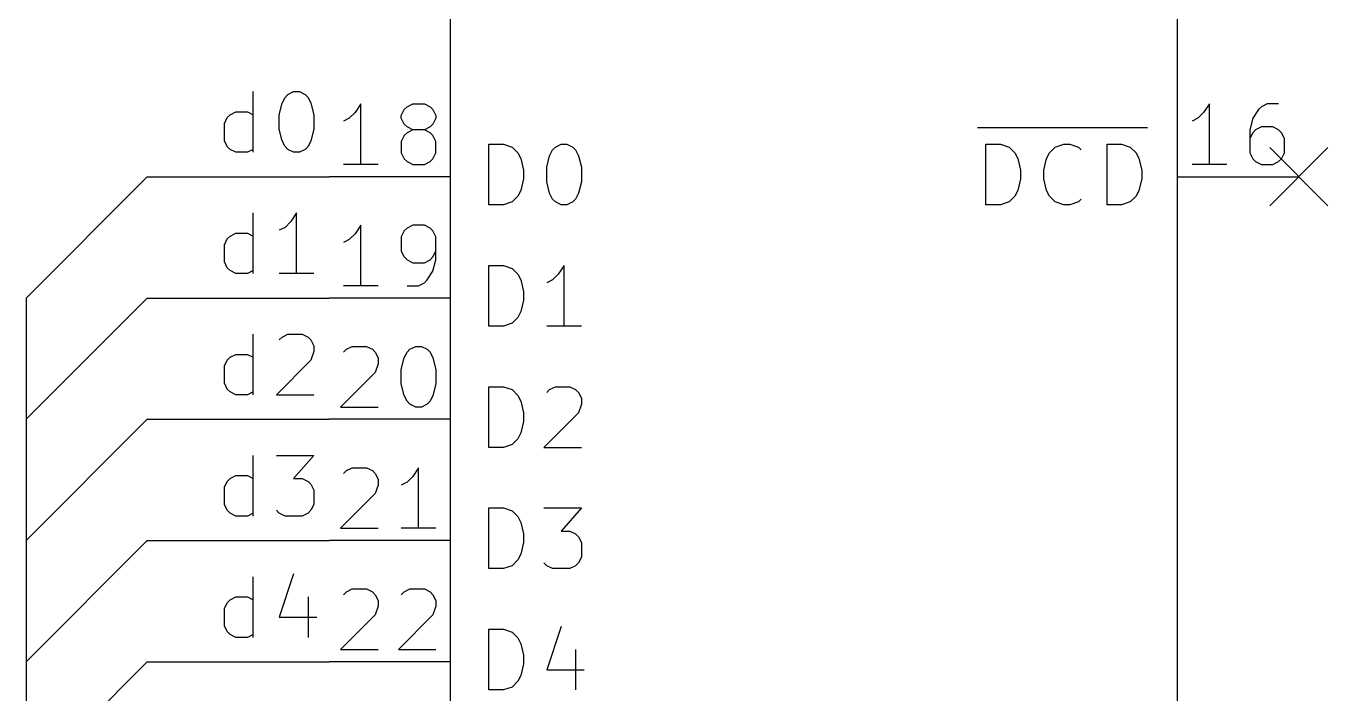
# Model space of a CAD drawing. Header units: millimetres. Extents: x 10 to 287, y -200 to -10.
# Drawn here: x 102.87 to 130.15, y -169.58 to -155.59 of the extents above; entities that cross this region are included whole.
import ezdxf

# ---------------------------------------------------------------- set-up
doc = ezdxf.new("R2010")
doc.units = ezdxf.units.MM
for name, color, linetype in [('BLUE', 174, 'CONTINUOUS'), ('GREENSIXTYFIVE', 129, 'CONTINUOUS'), ('LIGHTGREEN', 92, 'CONTINUOUS'), ('LIGHTRED', 12, 'CONTINUOUS'), ('RED', 14, 'CONTINUOUS'), ('REDSIX', 19, 'CONTINUOUS'), ('WHITE', 250, 'CONTINUOUS')]:
    doc.layers.add(name, color=color, linetype=linetype)

msp = doc.modelspace()

# ---------------------------------------------------------------- linework, layer by layer
at = {"layer": 'BLUE', "linetype": 'CONTINUOUS'}
for p, q in [((128.9304, -158.1404), (130.1496, -159.3596)), ((130.1496, -158.1404), (128.9304, -159.3596)), ((102.87, -161.29), (102.87, -163.83)), ((102.87, -163.83), (102.87, -166.37)), ((102.87, -166.37), (102.87, -168.91)), ((102.87, -168.91), (102.87, -171.45))]:
    msp.add_line(p, q, dxfattribs=at)
at = {"layer": 'GREENSIXTYFIVE', "linetype": 'CONTINUOUS'}
for p, q in [((122.809, -157.715), (126.365, -157.715)), ((122.809, -157.715), (126.365, -157.715)), ((112.5703, -159.3375), (112.5703, -158.0675)), ((112.5703, -158.0675), (112.8727, -158.0675)), ((112.5703, -159.3375), (112.5703, -158.0675)), ((112.5703, -158.0675), (112.8727, -158.0675)), ((112.8727, -158.0675), (113.0541, -158.128)), ((112.8727, -158.0675), (113.0541, -158.128)), ((113.0541, -158.128), (113.1751, -158.249)), ((113.0541, -158.128), (113.1751, -158.249)), ((113.8403, -158.3094), (113.9008, -158.1885)), ((113.8403, -158.3094), (113.9008, -158.1885)), ((113.9008, -158.1885), (113.9613, -158.128)), ((113.9008, -158.1885), (113.9613, -158.128)), ((113.9613, -158.128), (114.0822, -158.0675)), ((113.9613, -158.128), (114.0822, -158.0675)), ((114.0822, -158.0675), (114.2032, -158.0675)), ((114.0822, -158.0675), (114.2032, -158.0675)), ((114.2032, -158.0675), (114.3241, -158.128)), ((114.2032, -158.0675), (114.3241, -158.128)), ((114.3241, -158.128), (114.3846, -158.1885)), ((114.3241, -158.128), (114.3846, -158.1885)), ((114.3846, -158.1885), (114.4451, -158.3094)), ((114.3846, -158.1885), (114.4451, -158.3094)), ((122.9843, -159.3375), (122.9843, -158.0675)), ((122.9843, -158.0675), (123.2867, -158.0675)), ((122.9843, -159.3375), (122.9843, -158.0675)), ((122.9843, -158.0675), (123.2867, -158.0675)), ((123.2867, -158.0675), (123.4681, -158.128)), ((123.2867, -158.0675), (123.4681, -158.128)), ((123.4681, -158.128), (123.5891, -158.249)), ((123.4681, -158.128), (123.5891, -158.249)), ((124.3148, -158.249), (124.4358, -158.128)), ((124.3148, -158.249), (124.4358, -158.128)), ((124.4358, -158.128), (124.6172, -158.0675)), ((124.4358, -158.128), (124.6172, -158.0675)), ((124.6172, -158.0675), (124.7381, -158.0675)), ((124.6172, -158.0675), (124.7381, -158.0675)), ((124.7381, -158.0675), (124.9196, -158.128)), ((124.7381, -158.0675), (124.9196, -158.128)), ((124.9196, -158.128), (124.98, -158.1885)), ((124.9196, -158.128), (124.98, -158.1885)), ((125.5243, -159.3375), (125.5243, -158.0675)), ((125.5243, -158.0675), (125.8267, -158.0675)), ((125.5243, -159.3375), (125.5243, -158.0675)), ((125.5243, -158.0675), (125.8267, -158.0675)), ((125.8267, -158.0675), (126.0081, -158.128)), ((125.8267, -158.0675), (126.0081, -158.128)), ((126.0081, -158.128), (126.1291, -158.249)), ((126.0081, -158.128), (126.1291, -158.249)), ((113.1751, -158.249), (113.2356, -158.3699)), ((113.1751, -158.249), (113.2356, -158.3699)), ((113.2356, -158.3699), (113.296, -158.6118)), ((113.2356, -158.3699), (113.296, -158.6118)), ((113.7799, -158.5513), (113.8403, -158.3094)), ((113.7799, -158.5513), (113.8403, -158.3094)), ((114.4451, -158.3094), (114.5056, -158.5513)), ((114.4451, -158.3094), (114.5056, -158.5513)), ((123.5891, -158.249), (123.6496, -158.3699)), ((123.5891, -158.249), (123.6496, -158.3699)), ((123.6496, -158.3699), (123.71, -158.6118)), ((123.6496, -158.3699), (123.71, -158.6118)), ((124.1939, -158.6118), (124.2543, -158.3699)), ((124.1939, -158.6118), (124.2543, -158.3699)), ((124.2543, -158.3699), (124.3148, -158.249)), ((124.2543, -158.3699), (124.3148, -158.249)), ((126.1291, -158.249), (126.1896, -158.3699)), ((126.1291, -158.249), (126.1896, -158.3699)), ((126.1896, -158.3699), (126.25, -158.6118)), ((126.1896, -158.3699), (126.25, -158.6118)), ((113.296, -158.6118), (113.296, -158.7932)), ((113.296, -158.6118), (113.296, -158.7932)), ((113.7799, -158.8537), (113.7799, -158.5513)), ((113.7799, -158.8537), (113.7799, -158.5513)), ((114.5056, -158.5513), (114.5056, -158.8537)), ((114.5056, -158.5513), (114.5056, -158.8537)), ((123.71, -158.6118), (123.71, -158.7932)), ((123.71, -158.6118), (123.71, -158.7932)), ((124.1939, -158.7932), (124.1939, -158.6118)), ((124.1939, -158.7932), (124.1939, -158.6118)), ((126.25, -158.6118), (126.25, -158.7932)), ((126.25, -158.6118), (126.25, -158.7932)), ((113.2356, -159.0351), (113.1751, -159.1561)), ((113.2356, -159.0351), (113.1751, -159.1561)), ((113.296, -158.7932), (113.2356, -159.0351)), ((113.296, -158.7932), (113.2356, -159.0351)), ((113.8403, -159.0956), (113.7799, -158.8537)), ((113.8403, -159.0956), (113.7799, -158.8537)), ((114.5056, -158.8537), (114.4451, -159.0956)), ((114.5056, -158.8537), (114.4451, -159.0956)), ((123.6496, -159.0351), (123.5891, -159.1561)), ((123.6496, -159.0351), (123.5891, -159.1561)), ((123.71, -158.7932), (123.6496, -159.0351)), ((123.71, -158.7932), (123.6496, -159.0351)), ((124.2543, -159.0351), (124.1939, -158.7932)), ((124.2543, -159.0351), (124.1939, -158.7932)), ((124.3148, -159.1561), (124.2543, -159.0351)), ((124.3148, -159.1561), (124.2543, -159.0351)), ((126.1896, -159.0351), (126.1291, -159.1561)), ((126.1896, -159.0351), (126.1291, -159.1561)), ((126.25, -158.7932), (126.1896, -159.0351)), ((126.25, -158.7932), (126.1896, -159.0351)), ((113.0541, -159.2771), (112.8727, -159.3375)), ((113.0541, -159.2771), (112.8727, -159.3375)), ((113.1751, -159.1561), (113.0541, -159.2771)), ((113.1751, -159.1561), (113.0541, -159.2771)), ((113.9008, -159.2166), (113.8403, -159.0956)), ((113.9008, -159.2166), (113.8403, -159.0956)), ((113.9613, -159.2771), (113.9008, -159.2166)), ((113.9613, -159.2771), (113.9008, -159.2166)), ((114.0822, -159.3375), (113.9613, -159.2771)), ((114.0822, -159.3375), (113.9613, -159.2771)), ((114.3241, -159.2771), (114.2032, -159.3375)), ((114.3241, -159.2771), (114.2032, -159.3375)), ((114.3846, -159.2166), (114.3241, -159.2771)), ((114.3846, -159.2166), (114.3241, -159.2771)), ((114.4451, -159.0956), (114.3846, -159.2166)), ((114.4451, -159.0956), (114.3846, -159.2166)), ((123.4681, -159.2771), (123.2867, -159.3375)), ((123.4681, -159.2771), (123.2867, -159.3375)), ((123.5891, -159.1561), (123.4681, -159.2771)), ((123.5891, -159.1561), (123.4681, -159.2771)), ((124.4358, -159.2771), (124.3148, -159.1561)), ((124.4358, -159.2771), (124.3148, -159.1561)), ((124.6172, -159.3375), (124.4358, -159.2771)), ((124.6172, -159.3375), (124.4358, -159.2771)), ((124.9196, -159.2771), (124.7381, -159.3375)), ((124.9196, -159.2771), (124.7381, -159.3375)), ((124.98, -159.2166), (124.9196, -159.2771)), ((124.98, -159.2166), (124.9196, -159.2771)), ((126.0081, -159.2771), (125.8267, -159.3375)), ((126.0081, -159.2771), (125.8267, -159.3375)), ((126.1291, -159.1561), (126.0081, -159.2771)), ((126.1291, -159.1561), (126.0081, -159.2771)), ((112.8727, -159.3375), (112.5703, -159.3375)), ((112.8727, -159.3375), (112.5703, -159.3375)), ((114.2032, -159.3375), (114.0822, -159.3375)), ((114.2032, -159.3375), (114.0822, -159.3375)), ((123.2867, -159.3375), (122.9843, -159.3375)), ((123.2867, -159.3375), (122.9843, -159.3375)), ((124.7381, -159.3375), (124.6172, -159.3375)), ((124.7381, -159.3375), (124.6172, -159.3375)), ((125.8267, -159.3375), (125.5243, -159.3375)), ((125.8267, -159.3375), (125.5243, -159.3375)), ((112.5703, -161.8775), (112.5703, -160.6075)), ((112.5703, -160.6075), (112.8727, -160.6075)), ((112.5703, -161.8775), (112.5703, -160.6075)), ((112.5703, -160.6075), (112.8727, -160.6075)), ((112.8727, -160.6075), (113.0541, -160.668)), ((112.8727, -160.6075), (113.0541, -160.668)), ((113.0541, -160.668), (113.1751, -160.789)), ((113.0541, -160.668), (113.1751, -160.789)), ((114.1427, -160.6075), (114.0218, -160.789)), ((114.1427, -160.6075), (114.0218, -160.789)), ((114.1427, -161.8775), (114.1427, -160.6075)), ((114.1427, -161.8775), (114.1427, -160.6075)), ((113.1751, -160.789), (113.2356, -160.9099)), ((113.1751, -160.789), (113.2356, -160.9099)), ((113.2356, -160.9099), (113.296, -161.1518)), ((113.2356, -160.9099), (113.296, -161.1518)), ((113.9008, -160.9099), (113.7799, -160.9704)), ((113.9008, -160.9099), (113.7799, -160.9704)), ((114.0218, -160.789), (113.9008, -160.9099)), ((114.0218, -160.789), (113.9008, -160.9099)), ((113.296, -161.1518), (113.296, -161.3332)), ((113.296, -161.1518), (113.296, -161.3332)), ((113.296, -161.3332), (113.2356, -161.5751)), ((113.296, -161.3332), (113.2356, -161.5751)), ((113.1751, -161.6961), (113.0541, -161.8171)), ((113.1751, -161.6961), (113.0541, -161.8171)), ((113.2356, -161.5751), (113.1751, -161.6961)), ((113.2356, -161.5751), (113.1751, -161.6961)), ((112.8727, -161.8775), (112.5703, -161.8775)), ((112.8727, -161.8775), (112.5703, -161.8775)), ((113.0541, -161.8171), (112.8727, -161.8775)), ((113.0541, -161.8171), (112.8727, -161.8775)), ((114.5056, -161.8775), (113.7799, -161.8775)), ((114.5056, -161.8775), (113.7799, -161.8775)), ((112.5703, -164.4175), (112.5703, -163.1475)), ((112.5703, -163.1475), (112.8727, -163.1475)), ((112.5703, -164.4175), (112.5703, -163.1475)), ((112.5703, -163.1475), (112.8727, -163.1475)), ((112.8727, -163.1475), (113.0541, -163.208)), ((112.8727, -163.1475), (113.0541, -163.208)), ((113.0541, -163.208), (113.1751, -163.329)), ((113.0541, -163.208), (113.1751, -163.329)), ((113.1751, -163.329), (113.2356, -163.4499)), ((113.1751, -163.329), (113.2356, -163.4499)), ((113.7799, -163.2685), (113.8403, -163.208)), ((113.7799, -163.2685), (113.8403, -163.208)), ((113.8403, -163.208), (113.9613, -163.1475)), ((113.8403, -163.208), (113.9613, -163.1475)), ((113.9613, -163.1475), (114.2637, -163.1475)), ((113.9613, -163.1475), (114.2637, -163.1475)), ((114.2637, -163.1475), (114.3846, -163.208)), ((114.2637, -163.1475), (114.3846, -163.208)), ((114.3846, -163.208), (114.4451, -163.2685)), ((114.3846, -163.208), (114.4451, -163.2685)), ((114.4451, -163.2685), (114.5056, -163.3894)), ((114.4451, -163.2685), (114.5056, -163.3894)), ((114.5056, -163.3894), (114.5056, -163.5104)), ((114.5056, -163.3894), (114.5056, -163.5104)), ((113.2356, -163.4499), (113.296, -163.6918)), ((113.2356, -163.4499), (113.296, -163.6918)), ((114.5056, -163.5104), (114.4451, -163.6918)), ((114.5056, -163.5104), (114.4451, -163.6918)), ((113.296, -163.8732), (113.2356, -164.1151)), ((113.296, -163.8732), (113.2356, -164.1151)), ((113.296, -163.6918), (113.296, -163.8732)), ((113.296, -163.6918), (113.296, -163.8732)), ((114.4451, -163.6918), (113.7194, -164.4175)), ((114.4451, -163.6918), (113.7194, -164.4175)), ((113.2356, -164.1151), (113.1751, -164.2361)), ((113.2356, -164.1151), (113.1751, -164.2361)), ((112.8727, -164.4175), (112.5703, -164.4175)), ((112.8727, -164.4175), (112.5703, -164.4175)), ((113.0541, -164.3571), (112.8727, -164.4175)), ((113.0541, -164.3571), (112.8727, -164.4175)), ((113.1751, -164.2361), (113.0541, -164.3571)), ((113.1751, -164.2361), (113.0541, -164.3571)), ((113.7194, -164.4175), (114.5056, -164.4175)), ((113.7194, -164.4175), (114.5056, -164.4175)), ((112.5703, -166.9575), (112.5703, -165.6875)), ((112.5703, -165.6875), (112.8727, -165.6875)), ((112.5703, -166.9575), (112.5703, -165.6875)), ((112.5703, -165.6875), (112.8727, -165.6875)), ((112.8727, -165.6875), (113.0541, -165.748)), ((112.8727, -165.6875), (113.0541, -165.748)), ((113.0541, -165.748), (113.1751, -165.869)), ((113.0541, -165.748), (113.1751, -165.869)), ((113.7194, -165.6875), (114.5056, -165.6875)), ((113.7194, -165.6875), (114.5056, -165.6875)), ((114.5056, -165.6875), (114.0822, -166.1713)), ((114.5056, -165.6875), (114.0822, -166.1713)), ((113.1751, -165.869), (113.2356, -165.9899)), ((113.1751, -165.869), (113.2356, -165.9899)), ((113.2356, -165.9899), (113.296, -166.2318)), ((113.2356, -165.9899), (113.296, -166.2318)), ((113.296, -166.2318), (113.296, -166.4132)), ((113.296, -166.2318), (113.296, -166.4132)), ((114.0822, -166.1713), (114.2637, -166.1713)), ((114.0822, -166.1713), (114.2637, -166.1713)), ((114.2637, -166.1713), (114.3846, -166.2318)), ((114.2637, -166.1713), (114.3846, -166.2318)), ((114.3846, -166.2318), (114.4451, -166.2923)), ((114.3846, -166.2318), (114.4451, -166.2923)), ((114.4451, -166.2923), (114.5056, -166.4132)), ((114.4451, -166.2923), (114.5056, -166.4132)), ((113.2356, -166.6551), (113.1751, -166.7761)), ((113.2356, -166.6551), (113.1751, -166.7761)), ((113.296, -166.4132), (113.2356, -166.6551)), ((113.296, -166.4132), (113.2356, -166.6551)), ((114.5056, -166.4132), (114.5056, -166.7156)), ((114.5056, -166.4132), (114.5056, -166.7156)), ((113.0541, -166.8971), (112.8727, -166.9575)), ((113.0541, -166.8971), (112.8727, -166.9575)), ((113.1751, -166.7761), (113.0541, -166.8971)), ((113.1751, -166.7761), (113.0541, -166.8971)), ((113.7799, -166.8971), (113.7194, -166.8366)), ((113.7799, -166.8971), (113.7194, -166.8366)), ((113.9008, -166.9575), (113.7799, -166.8971)), ((113.9008, -166.9575), (113.7799, -166.8971)), ((114.3846, -166.8971), (114.2637, -166.9575)), ((114.3846, -166.8971), (114.2637, -166.9575)), ((114.4451, -166.8366), (114.3846, -166.8971)), ((114.4451, -166.8366), (114.3846, -166.8971)), ((114.5056, -166.7156), (114.4451, -166.8366)), ((114.5056, -166.7156), (114.4451, -166.8366)), ((112.8727, -166.9575), (112.5703, -166.9575)), ((112.8727, -166.9575), (112.5703, -166.9575)), ((114.2637, -166.9575), (113.9008, -166.9575)), ((114.2637, -166.9575), (113.9008, -166.9575)), ((112.5703, -169.4975), (112.5703, -168.2275)), ((112.5703, -168.2275), (112.8727, -168.2275)), ((112.5703, -169.4975), (112.5703, -168.2275)), ((112.5703, -168.2275), (112.8727, -168.2275)), ((112.8727, -168.2275), (113.0541, -168.288)), ((112.8727, -168.2275), (113.0541, -168.288)), ((113.0541, -168.288), (113.1751, -168.409)), ((113.0541, -168.288), (113.1751, -168.409)), ((114.0822, -168.1671), (113.7799, -169.0742)), ((114.0822, -168.1671), (113.7799, -169.0742)), ((113.1751, -168.409), (113.2356, -168.5299)), ((113.1751, -168.409), (113.2356, -168.5299)), ((113.2356, -168.5299), (113.296, -168.7718)), ((113.2356, -168.5299), (113.296, -168.7718)), ((113.296, -168.7718), (113.296, -168.9532)), ((113.296, -168.7718), (113.296, -168.9532)), ((114.3846, -168.6509), (114.3846, -169.4975)), ((114.3846, -168.6509), (114.3846, -169.4975)), ((113.296, -168.9532), (113.2356, -169.1951)), ((113.296, -168.9532), (113.2356, -169.1951)), ((113.7799, -169.0742), (114.566, -169.0742)), ((113.7799, -169.0742), (114.566, -169.0742)), ((113.1751, -169.3161), (113.0541, -169.4371)), ((113.1751, -169.3161), (113.0541, -169.4371)), ((113.2356, -169.1951), (113.1751, -169.3161)), ((113.2356, -169.1951), (113.1751, -169.3161)), ((112.8727, -169.4975), (112.5703, -169.4975)), ((112.8727, -169.4975), (112.5703, -169.4975)), ((113.0541, -169.4371), (112.8727, -169.4975)), ((113.0541, -169.4371), (112.8727, -169.4975))]:
    msp.add_line(p, q, dxfattribs=at)
at = {"layer": 'LIGHTGREEN', "linetype": 'CONTINUOUS'}
for p, q in [((105.41, -158.75), (102.87, -161.29)), ((105.41, -158.75), (109.22, -158.75)), ((105.41, -161.29), (102.87, -163.83)), ((105.41, -161.29), (109.22, -161.29)), ((105.41, -163.83), (102.87, -166.37)), ((105.41, -163.83), (109.22, -163.83)), ((105.41, -166.37), (102.87, -168.91)), ((105.41, -166.37), (109.22, -166.37)), ((105.41, -168.91), (102.87, -171.45)), ((105.41, -168.91), (109.22, -168.91))]:
    msp.add_line(p, q, dxfattribs=at)
at = {"layer": 'LIGHTRED', "linetype": 'CONTINUOUS'}
for p, q in [((109.8852, -157.2229), (109.7643, -157.4044)), ((109.8852, -157.2229), (109.7643, -157.4044)), ((109.8852, -158.4929), (109.8852, -157.2229)), ((109.8852, -158.4929), (109.8852, -157.2229)), ((110.7319, -157.4648), (110.7923, -157.3439)), ((110.7319, -157.4648), (110.7923, -157.3439)), ((110.7923, -157.3439), (110.8528, -157.2834)), ((110.7923, -157.3439), (110.8528, -157.2834)), ((110.8528, -157.2834), (110.9738, -157.2229)), ((110.8528, -157.2834), (110.9738, -157.2229)), ((110.9738, -157.2229), (111.2157, -157.2229)), ((110.9738, -157.2229), (111.2157, -157.2229)), ((111.2157, -157.2229), (111.3366, -157.2834)), ((111.2157, -157.2229), (111.3366, -157.2834)), ((111.3366, -157.2834), (111.3971, -157.3439)), ((111.3366, -157.2834), (111.3971, -157.3439)), ((111.3971, -157.3439), (111.4576, -157.4648)), ((111.3971, -157.3439), (111.4576, -157.4648)), ((127.6652, -157.2229), (127.5443, -157.4044)), ((127.6652, -157.2229), (127.5443, -157.4044)), ((127.6652, -158.4929), (127.6652, -157.2229)), ((127.6652, -158.4929), (127.6652, -157.2229)), ((128.6933, -157.3439), (128.5723, -157.5253)), ((128.6933, -157.3439), (128.5723, -157.5253)), ((128.7538, -157.2834), (128.6933, -157.3439)), ((128.7538, -157.2834), (128.6933, -157.3439)), ((128.8747, -157.2229), (128.7538, -157.2834)), ((128.8747, -157.2229), (128.7538, -157.2834)), ((129.1166, -157.2229), (128.8747, -157.2229)), ((129.1166, -157.2229), (128.8747, -157.2229)), ((109.6433, -157.5253), (109.5224, -157.5858)), ((109.6433, -157.5253), (109.5224, -157.5858)), ((109.7643, -157.4044), (109.6433, -157.5253)), ((109.7643, -157.4044), (109.6433, -157.5253)), ((110.7319, -157.5253), (110.7319, -157.4648)), ((110.7319, -157.5253), (110.7319, -157.4648)), ((110.7923, -157.6463), (110.7319, -157.5253)), ((110.7923, -157.6463), (110.7319, -157.5253)), ((110.8528, -157.7067), (110.7923, -157.6463)), ((110.8528, -157.7067), (110.7923, -157.6463)), ((111.3971, -157.6463), (111.3366, -157.7067)), ((111.3971, -157.6463), (111.3366, -157.7067)), ((111.4576, -157.5253), (111.3971, -157.6463)), ((111.4576, -157.5253), (111.3971, -157.6463)), ((111.4576, -157.4648), (111.4576, -157.5253)), ((111.4576, -157.4648), (111.4576, -157.5253)), ((127.4233, -157.5253), (127.3024, -157.5858)), ((127.4233, -157.5253), (127.3024, -157.5858)), ((127.5443, -157.4044), (127.4233, -157.5253)), ((127.5443, -157.4044), (127.4233, -157.5253)), ((128.5723, -157.5253), (128.5119, -157.7672)), ((128.5723, -157.5253), (128.5119, -157.7672)), ((110.7923, -157.8882), (110.7319, -158.0091)), ((110.7923, -157.8882), (110.7319, -158.0091)), ((110.8528, -157.8277), (110.7923, -157.8882)), ((110.8528, -157.8277), (110.7923, -157.8882)), ((110.9738, -157.7672), (110.8528, -157.7067)), ((110.9738, -157.7672), (110.8528, -157.7067)), ((110.9738, -157.7672), (110.8528, -157.8277)), ((110.9738, -157.7672), (110.8528, -157.8277)), ((111.2157, -157.7672), (110.9738, -157.7672)), ((111.2157, -157.7672), (110.9738, -157.7672)), ((111.3366, -157.7067), (111.2157, -157.7672)), ((111.3366, -157.7067), (111.2157, -157.7672)), ((111.3366, -157.8277), (111.2157, -157.7672)), ((111.3366, -157.8277), (111.2157, -157.7672)), ((111.3971, -157.8882), (111.3366, -157.8277)), ((111.3971, -157.8882), (111.3366, -157.8277)), ((111.4576, -158.0091), (111.3971, -157.8882)), ((111.4576, -158.0091), (111.3971, -157.8882)), ((128.5119, -157.7672), (128.5119, -158.251)), ((128.5119, -157.7672), (128.5119, -158.251)), ((128.5723, -157.8277), (128.5119, -157.9486)), ((128.5723, -157.8277), (128.5119, -157.9486)), ((128.6328, -157.7672), (128.5723, -157.8277)), ((128.6328, -157.7672), (128.5723, -157.8277)), ((128.7538, -157.7067), (128.6328, -157.7672)), ((128.7538, -157.7067), (128.6328, -157.7672)), ((128.9957, -157.7067), (128.7538, -157.7067)), ((128.9957, -157.7067), (128.7538, -157.7067)), ((129.1166, -157.7672), (128.9957, -157.7067)), ((129.1166, -157.7672), (128.9957, -157.7067)), ((129.1771, -157.8277), (129.1166, -157.7672)), ((129.1771, -157.8277), (129.1166, -157.7672)), ((129.2376, -157.9486), (129.1771, -157.8277)), ((129.2376, -157.9486), (129.1771, -157.8277)), ((129.2376, -158.251), (129.2376, -157.9486)), ((129.2376, -158.251), (129.2376, -157.9486)), ((110.7319, -158.0091), (110.7319, -158.251)), ((110.7319, -158.0091), (110.7319, -158.251)), ((111.4576, -158.251), (111.4576, -158.0091)), ((111.4576, -158.251), (111.4576, -158.0091)), ((110.2481, -158.4929), (109.5224, -158.4929)), ((110.2481, -158.4929), (109.5224, -158.4929)), ((110.7319, -158.251), (110.7923, -158.372)), ((110.7319, -158.251), (110.7923, -158.372)), ((110.7923, -158.372), (110.8528, -158.4325)), ((110.7923, -158.372), (110.8528, -158.4325)), ((110.8528, -158.4325), (110.9738, -158.4929)), ((110.8528, -158.4325), (110.9738, -158.4929)), ((110.9738, -158.4929), (111.2157, -158.4929)), ((110.9738, -158.4929), (111.2157, -158.4929)), ((111.2157, -158.4929), (111.3366, -158.4325)), ((111.2157, -158.4929), (111.3366, -158.4325)), ((111.3366, -158.4325), (111.3971, -158.372)), ((111.3366, -158.4325), (111.3971, -158.372)), ((111.3971, -158.372), (111.4576, -158.251)), ((111.3971, -158.372), (111.4576, -158.251)), ((128.0281, -158.4929), (127.3024, -158.4929)), ((128.0281, -158.4929), (127.3024, -158.4929)), ((128.5119, -158.251), (128.5723, -158.372)), ((128.5119, -158.251), (128.5723, -158.372)), ((128.5723, -158.372), (128.6328, -158.4325)), ((128.5723, -158.372), (128.6328, -158.4325)), ((128.6328, -158.4325), (128.7538, -158.4929)), ((128.6328, -158.4325), (128.7538, -158.4929)), ((128.7538, -158.4929), (128.9957, -158.4929)), ((128.7538, -158.4929), (128.9957, -158.4929)), ((128.9957, -158.4929), (129.1166, -158.4325)), ((128.9957, -158.4929), (129.1166, -158.4325)), ((129.1166, -158.4325), (129.1771, -158.372)), ((129.1166, -158.4325), (129.1771, -158.372)), ((129.1771, -158.372), (129.2376, -158.251)), ((129.1771, -158.372), (129.2376, -158.251)), ((109.8852, -159.7629), (109.7643, -159.9444)), ((109.8852, -159.7629), (109.7643, -159.9444)), ((109.8852, -161.0329), (109.8852, -159.7629)), ((109.8852, -161.0329), (109.8852, -159.7629)), ((110.8528, -159.8234), (110.7923, -159.8839)), ((110.8528, -159.8234), (110.7923, -159.8839)), ((110.9738, -159.7629), (110.8528, -159.8234)), ((110.9738, -159.7629), (110.8528, -159.8234)), ((111.2157, -159.7629), (110.9738, -159.7629)), ((111.2157, -159.7629), (110.9738, -159.7629)), ((111.3366, -159.8234), (111.2157, -159.7629)), ((111.3366, -159.8234), (111.2157, -159.7629)), ((111.3971, -159.8839), (111.3366, -159.8234)), ((111.3971, -159.8839), (111.3366, -159.8234)), ((109.6433, -160.0653), (109.5224, -160.1258)), ((109.6433, -160.0653), (109.5224, -160.1258)), ((109.7643, -159.9444), (109.6433, -160.0653)), ((109.7643, -159.9444), (109.6433, -160.0653)), ((110.7923, -159.8839), (110.7319, -160.0048)), ((110.7923, -159.8839), (110.7319, -160.0048)), ((110.7319, -160.0048), (110.7319, -160.3072)), ((110.7319, -160.0048), (110.7319, -160.3072)), ((111.4576, -160.0048), (111.3971, -159.8839)), ((111.4576, -160.0048), (111.3971, -159.8839)), ((111.4576, -160.4886), (111.4576, -160.0048)), ((111.4576, -160.4886), (111.4576, -160.0048)), ((110.7319, -160.3072), (110.7923, -160.4282)), ((110.7319, -160.3072), (110.7923, -160.4282)), ((111.3971, -160.4282), (111.4576, -160.3072)), ((111.3971, -160.4282), (111.4576, -160.3072)), ((110.7923, -160.4282), (110.8528, -160.4886)), ((110.7923, -160.4282), (110.8528, -160.4886)), ((110.8528, -160.4886), (110.9738, -160.5491)), ((110.8528, -160.4886), (110.9738, -160.5491)), ((110.9738, -160.5491), (111.2157, -160.5491)), ((110.9738, -160.5491), (111.2157, -160.5491)), ((111.2157, -160.5491), (111.3366, -160.4886)), ((111.2157, -160.5491), (111.3366, -160.4886)), ((111.3366, -160.4886), (111.3971, -160.4282)), ((111.3366, -160.4886), (111.3971, -160.4282)), ((111.3971, -160.7305), (111.4576, -160.4886)), ((111.3971, -160.7305), (111.4576, -160.4886)), ((111.2157, -160.9725), (111.2761, -160.912)), ((111.2157, -160.9725), (111.2761, -160.912)), ((111.2761, -160.912), (111.3971, -160.7305)), ((111.2761, -160.912), (111.3971, -160.7305)), ((110.2481, -161.0329), (109.5224, -161.0329)), ((110.2481, -161.0329), (109.5224, -161.0329)), ((110.8528, -161.0329), (111.0947, -161.0329)), ((110.8528, -161.0329), (111.0947, -161.0329)), ((111.0947, -161.0329), (111.2157, -160.9725)), ((111.0947, -161.0329), (111.2157, -160.9725)), ((109.5828, -162.3634), (109.7038, -162.3029)), ((109.5828, -162.3634), (109.7038, -162.3029)), ((109.7038, -162.3029), (110.0062, -162.3029)), ((109.7038, -162.3029), (110.0062, -162.3029)), ((110.0062, -162.3029), (110.1271, -162.3634)), ((110.0062, -162.3029), (110.1271, -162.3634)), ((110.9133, -162.3634), (111.0342, -162.3029)), ((110.9133, -162.3634), (111.0342, -162.3029)), ((111.0342, -162.3029), (111.1552, -162.3029)), ((111.0342, -162.3029), (111.1552, -162.3029)), ((111.1552, -162.3029), (111.2761, -162.3634)), ((111.1552, -162.3029), (111.2761, -162.3634)), ((109.5224, -162.4239), (109.5828, -162.3634)), ((109.5224, -162.4239), (109.5828, -162.3634)), ((110.1271, -162.3634), (110.1876, -162.4239)), ((110.1271, -162.3634), (110.1876, -162.4239)), ((110.1876, -162.4239), (110.2481, -162.5448)), ((110.1876, -162.4239), (110.2481, -162.5448)), ((110.2481, -162.5448), (110.2481, -162.6658)), ((110.2481, -162.5448), (110.2481, -162.6658)), ((110.7319, -162.7867), (110.7923, -162.5448)), ((110.7319, -162.7867), (110.7923, -162.5448)), ((110.7923, -162.5448), (110.8528, -162.4239)), ((110.7923, -162.5448), (110.8528, -162.4239)), ((110.8528, -162.4239), (110.9133, -162.3634)), ((110.8528, -162.4239), (110.9133, -162.3634)), ((111.2761, -162.3634), (111.3366, -162.4239)), ((111.2761, -162.3634), (111.3366, -162.4239)), ((111.3366, -162.4239), (111.3971, -162.5448)), ((111.3366, -162.4239), (111.3971, -162.5448)), ((111.3971, -162.5448), (111.4576, -162.7867)), ((111.3971, -162.5448), (111.4576, -162.7867)), ((110.1876, -162.8472), (109.4619, -163.5729)), ((110.1876, -162.8472), (109.4619, -163.5729)), ((110.2481, -162.6658), (110.1876, -162.8472)), ((110.2481, -162.6658), (110.1876, -162.8472)), ((110.7319, -163.0891), (110.7319, -162.7867)), ((110.7319, -163.0891), (110.7319, -162.7867)), ((111.4576, -162.7867), (111.4576, -163.0891)), ((111.4576, -162.7867), (111.4576, -163.0891)), ((110.7923, -163.331), (110.7319, -163.0891)), ((110.7923, -163.331), (110.7319, -163.0891)), ((111.4576, -163.0891), (111.3971, -163.331)), ((111.4576, -163.0891), (111.3971, -163.331)), ((110.8528, -163.452), (110.7923, -163.331)), ((110.8528, -163.452), (110.7923, -163.331)), ((111.3971, -163.331), (111.3366, -163.452)), ((111.3971, -163.331), (111.3366, -163.452)), ((109.4619, -163.5729), (110.2481, -163.5729)), ((109.4619, -163.5729), (110.2481, -163.5729)), ((110.9133, -163.5125), (110.8528, -163.452)), ((110.9133, -163.5125), (110.8528, -163.452)), ((111.0342, -163.5729), (110.9133, -163.5125)), ((111.0342, -163.5729), (110.9133, -163.5125)), ((111.1552, -163.5729), (111.0342, -163.5729)), ((111.1552, -163.5729), (111.0342, -163.5729)), ((111.2761, -163.5125), (111.1552, -163.5729)), ((111.2761, -163.5125), (111.1552, -163.5729)), ((111.3366, -163.452), (111.2761, -163.5125)), ((111.3366, -163.452), (111.2761, -163.5125)), ((109.5224, -164.9639), (109.5828, -164.9034)), ((109.5224, -164.9639), (109.5828, -164.9034)), ((109.5828, -164.9034), (109.7038, -164.8429)), ((109.5828, -164.9034), (109.7038, -164.8429)), ((109.7038, -164.8429), (110.0062, -164.8429)), ((109.7038, -164.8429), (110.0062, -164.8429)), ((110.0062, -164.8429), (110.1271, -164.9034)), ((110.0062, -164.8429), (110.1271, -164.9034)), ((110.1271, -164.9034), (110.1876, -164.9639)), ((110.1271, -164.9034), (110.1876, -164.9639)), ((110.1876, -164.9639), (110.2481, -165.0848)), ((110.1876, -164.9639), (110.2481, -165.0848)), ((110.9738, -165.0244), (110.8528, -165.1453)), ((110.9738, -165.0244), (110.8528, -165.1453)), ((111.0947, -164.8429), (110.9738, -165.0244)), ((111.0947, -164.8429), (110.9738, -165.0244)), ((111.0947, -166.1129), (111.0947, -164.8429)), ((111.0947, -166.1129), (111.0947, -164.8429)), ((110.2481, -165.2058), (110.1876, -165.3872)), ((110.2481, -165.2058), (110.1876, -165.3872)), ((110.2481, -165.0848), (110.2481, -165.2058)), ((110.2481, -165.0848), (110.2481, -165.2058)), ((110.8528, -165.1453), (110.7319, -165.2058)), ((110.8528, -165.1453), (110.7319, -165.2058)), ((110.1876, -165.3872), (109.4619, -166.1129)), ((110.1876, -165.3872), (109.4619, -166.1129)), ((109.4619, -166.1129), (110.2481, -166.1129)), ((109.4619, -166.1129), (110.2481, -166.1129)), ((111.4576, -166.1129), (110.7319, -166.1129)), ((111.4576, -166.1129), (110.7319, -166.1129)), ((109.5224, -167.5039), (109.5828, -167.4434)), ((109.5224, -167.5039), (109.5828, -167.4434)), ((109.5828, -167.4434), (109.7038, -167.3829)), ((109.5828, -167.4434), (109.7038, -167.3829)), ((109.7038, -167.3829), (110.0062, -167.3829)), ((109.7038, -167.3829), (110.0062, -167.3829)), ((110.0062, -167.3829), (110.1271, -167.4434)), ((110.0062, -167.3829), (110.1271, -167.4434)), ((110.1271, -167.4434), (110.1876, -167.5039)), ((110.1271, -167.4434), (110.1876, -167.5039)), ((110.7319, -167.5039), (110.7923, -167.4434)), ((110.7319, -167.5039), (110.7923, -167.4434)), ((110.7923, -167.4434), (110.9133, -167.3829)), ((110.7923, -167.4434), (110.9133, -167.3829)), ((110.9133, -167.3829), (111.2157, -167.3829)), ((110.9133, -167.3829), (111.2157, -167.3829)), ((111.2157, -167.3829), (111.3366, -167.4434)), ((111.2157, -167.3829), (111.3366, -167.4434)), ((111.3366, -167.4434), (111.3971, -167.5039)), ((111.3366, -167.4434), (111.3971, -167.5039)), ((110.1876, -167.5039), (110.2481, -167.6248)), ((110.1876, -167.5039), (110.2481, -167.6248)), ((110.2481, -167.7458), (110.1876, -167.9272)), ((110.2481, -167.7458), (110.1876, -167.9272)), ((110.2481, -167.6248), (110.2481, -167.7458)), ((110.2481, -167.6248), (110.2481, -167.7458)), ((111.3971, -167.5039), (111.4576, -167.6248)), ((111.3971, -167.5039), (111.4576, -167.6248)), ((111.4576, -167.7458), (111.3971, -167.9272)), ((111.4576, -167.7458), (111.3971, -167.9272)), ((111.4576, -167.6248), (111.4576, -167.7458)), ((111.4576, -167.6248), (111.4576, -167.7458)), ((110.1876, -167.9272), (109.4619, -168.6529)), ((110.1876, -167.9272), (109.4619, -168.6529)), ((111.3971, -167.9272), (110.6714, -168.6529)), ((111.3971, -167.9272), (110.6714, -168.6529)), ((109.4619, -168.6529), (110.2481, -168.6529)), ((109.4619, -168.6529), (110.2481, -168.6529)), ((110.6714, -168.6529), (111.4576, -168.6529)), ((110.6714, -168.6529), (111.4576, -168.6529))]:
    msp.add_line(p, q, dxfattribs=at)
at = {"layer": 'RED', "linetype": 'CONTINUOUS'}
for p, q in [((111.76, -118.11), (111.76, -184.15)), ((127, -184.15), (127, -118.11)), ((111.76, -158.75), (109.22, -158.75)), ((111.76, -158.75), (109.22, -158.75)), ((127, -158.75), (129.54, -158.75)), ((127, -158.75), (129.54, -158.75)), ((111.76, -161.29), (109.22, -161.29)), ((111.76, -161.29), (109.22, -161.29)), ((111.76, -163.83), (109.22, -163.83)), ((111.76, -163.83), (109.22, -163.83)), ((111.76, -166.37), (109.22, -166.37)), ((111.76, -166.37), (109.22, -166.37)), ((111.76, -168.91), (109.22, -168.91)), ((111.76, -168.91), (109.22, -168.91))]:
    msp.add_line(p, q, dxfattribs=at)
at = {"layer": 'REDSIX', "linetype": 'CONTINUOUS'}
for p, q in [((107.631, -158.2369), (107.631, -156.9669)), ((108.2357, -157.2088), (108.2962, -157.0879)), ((108.2962, -157.0879), (108.3567, -157.0274)), ((108.3567, -157.0274), (108.4776, -156.9669)), ((108.4776, -156.9669), (108.5986, -156.9669)), ((108.5986, -156.9669), (108.7195, -157.0274)), ((108.7195, -157.0274), (108.78, -157.0879)), ((108.78, -157.0879), (108.8405, -157.2088)), ((107.1472, -157.4507), (107.2682, -157.3903)), ((107.2682, -157.3903), (107.5101, -157.3903)), ((107.5101, -157.3903), (107.631, -157.4507)), ((108.1753, -157.4507), (108.2357, -157.2088)), ((108.8405, -157.2088), (108.901, -157.4507)), ((107.0263, -157.6322), (107.0867, -157.5112)), ((107.0263, -157.995), (107.0263, -157.6322)), ((107.0867, -157.5112), (107.1472, -157.4507)), ((108.1753, -157.7531), (108.1753, -157.4507)), ((108.901, -157.4507), (108.901, -157.7531)), ((108.2357, -157.995), (108.1753, -157.7531)), ((108.901, -157.7531), (108.8405, -157.995)), ((107.0867, -158.116), (107.0263, -157.995)), ((107.1472, -158.1765), (107.0867, -158.116)), ((107.2682, -158.2369), (107.1472, -158.1765)), ((107.631, -158.1765), (107.5101, -158.2369)), ((108.2962, -158.116), (108.2357, -157.995)), ((108.3567, -158.1765), (108.2962, -158.116)), ((108.4776, -158.2369), (108.3567, -158.1765)), ((108.7195, -158.1765), (108.5986, -158.2369)), ((108.78, -158.116), (108.7195, -158.1765)), ((108.8405, -157.995), (108.78, -158.116)), ((107.5101, -158.2369), (107.2682, -158.2369)), ((108.5986, -158.2369), (108.4776, -158.2369)), ((107.631, -160.7769), (107.631, -159.5069)), ((108.5381, -159.5069), (108.4172, -159.6884)), ((108.5381, -160.7769), (108.5381, -159.5069)), ((108.2962, -159.8093), (108.1753, -159.8698)), ((108.4172, -159.6884), (108.2962, -159.8093)), ((107.0263, -160.1722), (107.0867, -160.0512)), ((107.0867, -160.0512), (107.1472, -159.9907)), ((107.1472, -159.9907), (107.2682, -159.9303)), ((107.2682, -159.9303), (107.5101, -159.9303)), ((107.5101, -159.9303), (107.631, -159.9907)), ((107.0263, -160.535), (107.0263, -160.1722)), ((107.0867, -160.656), (107.0263, -160.535)), ((107.1472, -160.7165), (107.0867, -160.656)), ((107.2682, -160.7769), (107.1472, -160.7165)), ((107.5101, -160.7769), (107.2682, -160.7769)), ((107.631, -160.7165), (107.5101, -160.7769)), ((108.901, -160.7769), (108.1753, -160.7769)), ((107.631, -163.3169), (107.631, -162.0469)), ((108.1753, -162.1679), (108.2357, -162.1074)), ((108.2357, -162.1074), (108.3567, -162.0469)), ((108.3567, -162.0469), (108.6591, -162.0469)), ((108.6591, -162.0469), (108.78, -162.1074)), ((108.78, -162.1074), (108.8405, -162.1679)), ((108.8405, -162.1679), (108.901, -162.2888)), ((108.901, -162.2888), (108.901, -162.4098)), ((107.0867, -162.5912), (107.1472, -162.5307)), ((107.1472, -162.5307), (107.2682, -162.4703)), ((107.2682, -162.4703), (107.5101, -162.4703)), ((107.5101, -162.4703), (107.631, -162.5307)), ((108.901, -162.4098), (108.8405, -162.5912)), ((107.0263, -162.7122), (107.0867, -162.5912)), ((107.0263, -163.075), (107.0263, -162.7122)), ((108.8405, -162.5912), (108.1148, -163.3169)), ((107.0867, -163.196), (107.0263, -163.075)), ((107.1472, -163.2565), (107.0867, -163.196)), ((107.2682, -163.3169), (107.1472, -163.2565)), ((107.5101, -163.3169), (107.2682, -163.3169)), ((107.631, -163.2565), (107.5101, -163.3169)), ((108.1148, -163.3169), (108.901, -163.3169)), ((107.631, -165.8569), (107.631, -164.5869)), ((108.1148, -164.5869), (108.901, -164.5869)), ((108.901, -164.5869), (108.4776, -165.0707)), ((107.1472, -165.0707), (107.2682, -165.0103)), ((107.2682, -165.0103), (107.5101, -165.0103)), ((107.5101, -165.0103), (107.631, -165.0707)), ((107.0263, -165.2522), (107.0867, -165.1312)), ((107.0263, -165.615), (107.0263, -165.2522)), ((107.0867, -165.1312), (107.1472, -165.0707)), ((108.4776, -165.0707), (108.6591, -165.0707)), ((108.6591, -165.0707), (108.78, -165.1312)), ((108.78, -165.1312), (108.8405, -165.1917)), ((108.8405, -165.1917), (108.901, -165.3126)), ((108.901, -165.3126), (108.901, -165.615)), ((107.0867, -165.736), (107.0263, -165.615)), ((107.1472, -165.7965), (107.0867, -165.736)), ((107.2682, -165.8569), (107.1472, -165.7965)), ((107.5101, -165.8569), (107.2682, -165.8569)), ((107.631, -165.7965), (107.5101, -165.8569)), ((108.1753, -165.7965), (108.1148, -165.736)), ((108.2962, -165.8569), (108.1753, -165.7965)), ((108.6591, -165.8569), (108.2962, -165.8569)), ((108.78, -165.7965), (108.6591, -165.8569)), ((108.8405, -165.736), (108.78, -165.7965)), ((108.901, -165.615), (108.8405, -165.736)), ((107.631, -168.3969), (107.631, -167.1269)), ((108.4776, -167.0665), (108.1753, -167.9736)), ((107.0263, -167.7922), (107.0867, -167.6712)), ((107.0867, -167.6712), (107.1472, -167.6107)), ((107.1472, -167.6107), (107.2682, -167.5503)), ((107.2682, -167.5503), (107.5101, -167.5503)), ((107.5101, -167.5503), (107.631, -167.6107)), ((108.78, -167.5503), (108.78, -168.3969)), ((107.0263, -168.155), (107.0263, -167.7922)), ((108.1753, -167.9736), (108.9614, -167.9736)), ((107.0867, -168.276), (107.0263, -168.155)), ((107.1472, -168.3365), (107.0867, -168.276)), ((107.2682, -168.3969), (107.1472, -168.3365)), ((107.5101, -168.3969), (107.2682, -168.3969)), ((107.631, -168.3365), (107.5101, -168.3969))]:
    msp.add_line(p, q, dxfattribs=at)
at = {"layer": 'WHITE', "linetype": 'CONTINUOUS'}
for p, q in [((111.76, -118.11), (111.76, -184.15)), ((127, -184.15), (127, -118.11))]:
    msp.add_line(p, q, dxfattribs=at)

doc.saveas('drawing.dxf')
